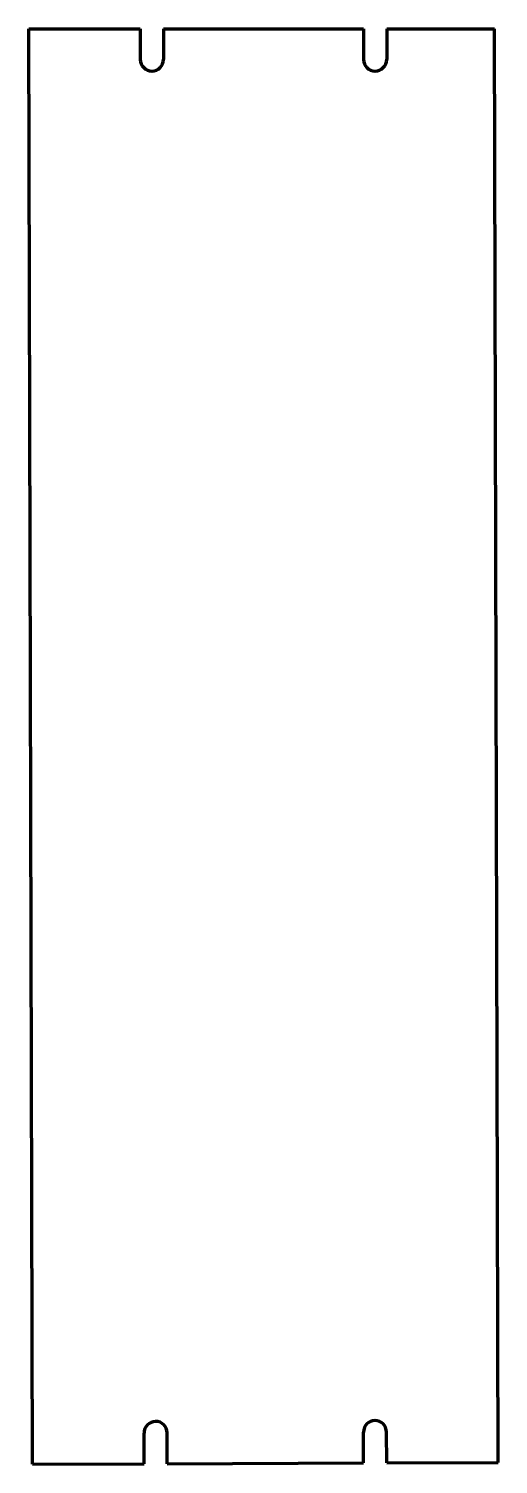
# Model space of a CAD drawing. Header units: inches. Extents: x 0 to 15.2, y 0 to 46.6.
import ezdxf

# ---------------------------------------------------------------- set-up
doc = ezdxf.new("R2010")
doc.units = ezdxf.units.IN
doc.header["$MEASUREMENT"] = 0
doc.layers.get('0').update_dxf_attribs({"linetype": 'CONTINUOUS'})

msp = doc.modelspace()

# ---------------------------------------------------------------- linework, layer by layer
at = {"color": 7, "lineweight": 90}
for p, q in [((0.125, 0), (0, 46.625)), ((0, 46.625), (3.625, 46.625)), ((3.625, 46.625), (3.625, 45.625)), ((4.375, 46.625), (4.375, 45.625)), ((4.375, 46.625), (10.875, 46.625)), ((10.875, 46.625), (10.875, 45.625)), ((11.625, 46.625), (11.625, 45.625)), ((11.625, 46.625), (15.125, 46.625)), ((15.25, 0.062), (15.125, 46.625)), ((3.75, 0.015), (3.746, 1.015)), ((4.5, 0.018), (4.496, 1.018)), ((10.875, 0.044), (10.871, 1.044)), ((11.625, 0.048), (11.621, 1.048)), ((0.125, 0), (3.75, 0.015)), ((4.5, 0.018), (10.875, 0.044)), ((11.625, 0.048), (15.25, 0.062))]:
    msp.add_line(p, q, dxfattribs=at)
for centre, start, end in [((4, 45.625), 180, 360), ((11.25, 45.625), 180, 360), ((11.246, 1.046), 0.2368, 180.2368), ((4.121, 1.017), 0.2368, 180.2368)]:
    msp.add_arc(centre, 0.375, start, end, dxfattribs=at)

doc.saveas('drawing.dxf')
